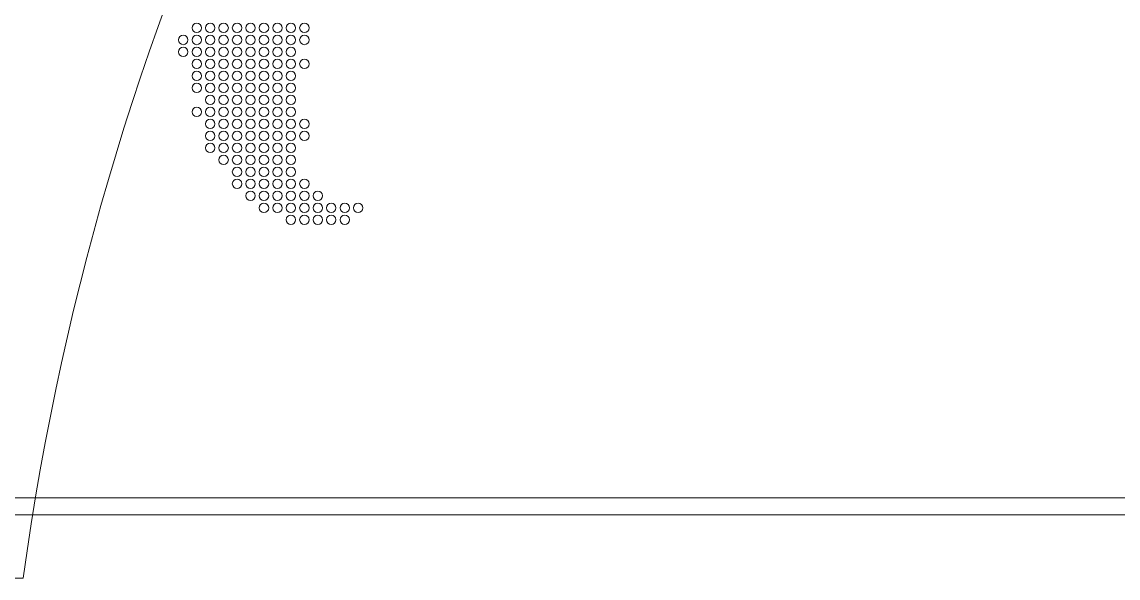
# Model space of a CAD drawing. Header units: inches. Extents: x 243 to 900, y -519 to -86.
# Drawn here: x 371.3 to 572.9, y -518.5 to -416.2 of the extents above; entities that cross this region are included whole.
import ezdxf

# ---------------------------------------------------------------- set-up
doc = ezdxf.new("R2010")
doc.units = ezdxf.units.IN
doc.header["$MEASUREMENT"] = 0
doc.layers.add('Layer 1', color=7, linetype='Continuous')

# ---------------------------------------------------------------- blocks, each defined once
blk = doc.blocks.new('block 3')
at = {"layer": 'Layer 1', "lineweight": 0}
blk.add_open_spline([(898.14, -484.27), (898.14, -494.99), (889.37, -503.76), (878.65, -503.76), (878.65, -503.76), (266.12, -503.76), (266.12, -503.76), (255.4, -503.76), (246.62, -494.99), (246.62, -484.27), (246.62, -484.27), (246.62, -108.51), (246.62, -108.51), (246.62, -97.78), (255.4, -89.01), (266.12, -89.01), (266.12, -89.01), (878.65, -89.01), (878.65, -89.01), (889.37, -89.01), (898.14, -97.78), (898.14, -108.51), (898.14, -108.51), (898.14, -484.27), (898.14, -484.27)], degree=3, knots=[0, 0, 0, 0, 1, 1, 1, 2, 2, 2, 3, 3, 3, 4, 4, 4, 5, 5, 5, 6, 6, 6, 7, 7, 7, 8, 8, 8, 8], dxfattribs=at)
blk = doc.blocks.new('block 2')
at = {"layer": 'Layer 1', "lineweight": 0}
blk.add_lwpolyline([(243.21, -85.77), (899.97, -85.77), (899.97, -506.88), (243.21, -506.88), (243.21, -85.77)], dxfattribs=at)
at = {"layer": 'Layer 1'}
blk.add_blockref('block 3', (0, 0), dxfattribs=at)
blk = doc.blocks.new('block 132')
at = {"layer": 'Layer 1', "lineweight": 0}
for points in [[(404.35, -417.29), (404.35, -417.78), (403.95, -418.16), (403.47, -418.16), (402.99, -418.16), (402.61, -417.78), (402.61, -417.29), (402.61, -416.82), (402.99, -416.42), (403.47, -416.42), (403.95, -416.42), (404.35, -416.82), (404.35, -417.29)], [(406.82, -417.29), (406.82, -417.78), (406.42, -418.16), (405.95, -418.16), (405.46, -418.16), (405.08, -417.78), (405.08, -417.29), (405.08, -416.82), (405.46, -416.42), (405.95, -416.42), (406.42, -416.42), (406.82, -416.82), (406.82, -417.29)], [(409.29, -417.29), (409.29, -417.78), (408.9, -418.16), (408.42, -418.16), (407.94, -418.16), (407.55, -417.78), (407.55, -417.29), (407.55, -416.82), (407.94, -416.42), (408.42, -416.42), (408.9, -416.42), (409.29, -416.82), (409.29, -417.29)], [(411.76, -417.29), (411.76, -417.78), (411.37, -418.16), (410.89, -418.16), (410.42, -418.16), (410.02, -417.78), (410.02, -417.29), (410.02, -416.82), (410.42, -416.42), (410.89, -416.42), (411.37, -416.42), (411.76, -416.82), (411.76, -417.29)], [(414.23, -417.29), (414.23, -417.78), (413.84, -418.16), (413.37, -418.16), (412.89, -418.16), (412.5, -417.78), (412.5, -417.29), (412.5, -416.82), (412.89, -416.42), (413.37, -416.42), (413.84, -416.42), (414.23, -416.82), (414.23, -417.29)], [(416.71, -417.29), (416.71, -417.78), (416.32, -418.16), (415.84, -418.16), (415.37, -418.16), (414.97, -417.78), (414.97, -417.29), (414.97, -416.82), (415.37, -416.42), (415.84, -416.42), (416.32, -416.42), (416.71, -416.82), (416.71, -417.29)], [(419.18, -417.29), (419.18, -417.78), (418.8, -418.16), (418.33, -418.16), (417.84, -418.16), (417.46, -417.78), (417.46, -417.29), (417.46, -416.82), (417.84, -416.42), (418.33, -416.42), (418.8, -416.42), (419.18, -416.82), (419.18, -417.29)], [(421.65, -417.29), (421.65, -417.78), (421.27, -418.16), (420.8, -418.16), (420.31, -418.16), (419.93, -417.78), (419.93, -417.29), (419.93, -416.82), (420.31, -416.42), (420.8, -416.42), (421.27, -416.42), (421.65, -416.82), (421.65, -417.29)], [(424.14, -417.29), (424.14, -417.78), (423.74, -418.16), (423.27, -418.16), (422.78, -418.16), (422.4, -417.78), (422.4, -417.29), (422.4, -416.82), (422.78, -416.42), (423.27, -416.42), (423.74, -416.42), (424.14, -416.82), (424.14, -417.29)]]:
    blk.add_open_spline(points, degree=3, knots=[0, 0, 0, 0, 1, 1, 1, 2, 2, 2, 3, 3, 3, 4, 4, 4, 4], dxfattribs=at)
blk = doc.blocks.new('block 133')
at = {"layer": 'Layer 1', "lineweight": 0}
for points in [[(401.86, -419.51), (401.86, -419.98), (401.48, -420.38), (400.99, -420.38), (400.52, -420.38), (400.12, -419.98), (400.12, -419.51), (400.12, -419.02), (400.52, -418.64), (400.99, -418.64), (401.48, -418.64), (401.86, -419.02), (401.86, -419.51)], [(404.35, -419.51), (404.35, -419.98), (403.95, -420.38), (403.47, -420.38), (402.99, -420.38), (402.61, -419.98), (402.61, -419.51), (402.61, -419.02), (402.99, -418.64), (403.47, -418.64), (403.95, -418.64), (404.35, -419.02), (404.35, -419.51)], [(406.82, -419.51), (406.82, -419.98), (406.42, -420.38), (405.95, -420.38), (405.46, -420.38), (405.08, -419.98), (405.08, -419.51), (405.08, -419.02), (405.46, -418.64), (405.95, -418.64), (406.42, -418.64), (406.82, -419.02), (406.82, -419.51)], [(409.29, -419.51), (409.29, -419.98), (408.9, -420.38), (408.42, -420.38), (407.94, -420.38), (407.55, -419.98), (407.55, -419.51), (407.55, -419.02), (407.94, -418.64), (408.42, -418.64), (408.9, -418.64), (409.29, -419.02), (409.29, -419.51)], [(411.76, -419.51), (411.76, -419.98), (411.37, -420.38), (410.89, -420.38), (410.42, -420.38), (410.02, -419.98), (410.02, -419.51), (410.02, -419.02), (410.42, -418.64), (410.89, -418.64), (411.37, -418.64), (411.76, -419.02), (411.76, -419.51)], [(414.23, -419.51), (414.23, -419.98), (413.84, -420.38), (413.37, -420.38), (412.89, -420.38), (412.5, -419.98), (412.5, -419.51), (412.5, -419.02), (412.89, -418.64), (413.37, -418.64), (413.84, -418.64), (414.23, -419.02), (414.23, -419.51)], [(416.71, -419.51), (416.71, -419.98), (416.32, -420.38), (415.84, -420.38), (415.37, -420.38), (414.97, -419.98), (414.97, -419.51), (414.97, -419.02), (415.37, -418.64), (415.84, -418.64), (416.32, -418.64), (416.71, -419.02), (416.71, -419.51)], [(419.18, -419.51), (419.18, -419.98), (418.8, -420.38), (418.33, -420.38), (417.84, -420.38), (417.46, -419.98), (417.46, -419.51), (417.46, -419.02), (417.84, -418.64), (418.33, -418.64), (418.8, -418.64), (419.18, -419.02), (419.18, -419.51)], [(421.65, -419.51), (421.65, -419.98), (421.27, -420.38), (420.8, -420.38), (420.31, -420.38), (419.93, -419.98), (419.93, -419.51), (419.93, -419.02), (420.31, -418.64), (420.8, -418.64), (421.27, -418.64), (421.65, -419.02), (421.65, -419.51)], [(424.14, -419.51), (424.14, -419.98), (423.74, -420.38), (423.27, -420.38), (422.78, -420.38), (422.4, -419.98), (422.4, -419.51), (422.4, -419.02), (422.78, -418.64), (423.27, -418.64), (423.74, -418.64), (424.14, -419.02), (424.14, -419.51)]]:
    blk.add_open_spline(points, degree=3, knots=[0, 0, 0, 0, 1, 1, 1, 2, 2, 2, 3, 3, 3, 4, 4, 4, 4], dxfattribs=at)
blk = doc.blocks.new('block 134')
at = {"layer": 'Layer 1', "lineweight": 0}
for points in [[(401.86, -421.72), (401.86, -422.19), (401.48, -422.58), (400.99, -422.58), (400.52, -422.58), (400.12, -422.19), (400.12, -421.72), (400.12, -421.23), (400.52, -420.84), (400.99, -420.84), (401.48, -420.84), (401.86, -421.23), (401.86, -421.72)], [(404.35, -421.72), (404.35, -422.19), (403.95, -422.58), (403.47, -422.58), (402.99, -422.58), (402.61, -422.19), (402.61, -421.72), (402.61, -421.23), (402.99, -420.84), (403.47, -420.84), (403.95, -420.84), (404.35, -421.23), (404.35, -421.72)], [(406.82, -421.72), (406.82, -422.19), (406.42, -422.58), (405.95, -422.58), (405.46, -422.58), (405.08, -422.19), (405.08, -421.72), (405.08, -421.23), (405.46, -420.84), (405.95, -420.84), (406.42, -420.84), (406.82, -421.23), (406.82, -421.72)], [(409.29, -421.72), (409.29, -422.19), (408.9, -422.58), (408.42, -422.58), (407.94, -422.58), (407.55, -422.19), (407.55, -421.72), (407.55, -421.23), (407.94, -420.84), (408.42, -420.84), (408.9, -420.84), (409.29, -421.23), (409.29, -421.72)], [(411.76, -421.72), (411.76, -422.19), (411.37, -422.58), (410.89, -422.58), (410.42, -422.58), (410.02, -422.19), (410.02, -421.72), (410.02, -421.23), (410.42, -420.84), (410.89, -420.84), (411.37, -420.84), (411.76, -421.23), (411.76, -421.72)], [(414.23, -421.72), (414.23, -422.19), (413.84, -422.58), (413.37, -422.58), (412.89, -422.58), (412.5, -422.19), (412.5, -421.72), (412.5, -421.23), (412.89, -420.84), (413.37, -420.84), (413.84, -420.84), (414.23, -421.23), (414.23, -421.72)], [(416.71, -421.72), (416.71, -422.19), (416.32, -422.58), (415.84, -422.58), (415.37, -422.58), (414.97, -422.19), (414.97, -421.72), (414.97, -421.23), (415.37, -420.84), (415.84, -420.84), (416.32, -420.84), (416.71, -421.23), (416.71, -421.72)], [(419.18, -421.72), (419.18, -422.19), (418.8, -422.58), (418.33, -422.58), (417.84, -422.58), (417.46, -422.19), (417.46, -421.72), (417.46, -421.23), (417.84, -420.84), (418.33, -420.84), (418.8, -420.84), (419.18, -421.23), (419.18, -421.72)], [(421.65, -421.72), (421.65, -422.19), (421.27, -422.58), (420.8, -422.58), (420.31, -422.58), (419.93, -422.19), (419.93, -421.72), (419.93, -421.23), (420.31, -420.84), (420.8, -420.84), (421.27, -420.84), (421.65, -421.23), (421.65, -421.72)]]:
    blk.add_open_spline(points, degree=3, knots=[0, 0, 0, 0, 1, 1, 1, 2, 2, 2, 3, 3, 3, 4, 4, 4, 4], dxfattribs=at)
blk = doc.blocks.new('block 135')
at = {"layer": 'Layer 1', "lineweight": 0}
for points in [[(404.35, -423.92), (404.35, -424.39), (403.95, -424.79), (403.47, -424.79), (402.99, -424.79), (402.61, -424.39), (402.61, -423.92), (402.61, -423.43), (402.99, -423.05), (403.47, -423.05), (403.95, -423.05), (404.35, -423.43), (404.35, -423.92)], [(406.82, -423.92), (406.82, -424.39), (406.42, -424.79), (405.95, -424.79), (405.46, -424.79), (405.08, -424.39), (405.08, -423.92), (405.08, -423.43), (405.46, -423.05), (405.95, -423.05), (406.42, -423.05), (406.82, -423.43), (406.82, -423.92)], [(409.29, -423.92), (409.29, -424.39), (408.9, -424.79), (408.42, -424.79), (407.94, -424.79), (407.55, -424.39), (407.55, -423.92), (407.55, -423.43), (407.94, -423.05), (408.42, -423.05), (408.9, -423.05), (409.29, -423.43), (409.29, -423.92)], [(411.76, -423.92), (411.76, -424.39), (411.37, -424.79), (410.89, -424.79), (410.42, -424.79), (410.02, -424.39), (410.02, -423.92), (410.02, -423.43), (410.42, -423.05), (410.89, -423.05), (411.37, -423.05), (411.76, -423.43), (411.76, -423.92)], [(414.23, -423.92), (414.23, -424.39), (413.84, -424.79), (413.37, -424.79), (412.89, -424.79), (412.5, -424.39), (412.5, -423.92), (412.5, -423.43), (412.89, -423.05), (413.37, -423.05), (413.84, -423.05), (414.23, -423.43), (414.23, -423.92)], [(416.71, -423.92), (416.71, -424.39), (416.32, -424.79), (415.84, -424.79), (415.37, -424.79), (414.97, -424.39), (414.97, -423.92), (414.97, -423.43), (415.37, -423.05), (415.84, -423.05), (416.32, -423.05), (416.71, -423.43), (416.71, -423.92)], [(419.18, -423.92), (419.18, -424.39), (418.8, -424.79), (418.33, -424.79), (417.84, -424.79), (417.46, -424.39), (417.46, -423.92), (417.46, -423.43), (417.84, -423.05), (418.33, -423.05), (418.8, -423.05), (419.18, -423.43), (419.18, -423.92)], [(421.65, -423.92), (421.65, -424.39), (421.27, -424.79), (420.8, -424.79), (420.31, -424.79), (419.93, -424.39), (419.93, -423.92), (419.93, -423.43), (420.31, -423.05), (420.8, -423.05), (421.27, -423.05), (421.65, -423.43), (421.65, -423.92)], [(424.14, -423.92), (424.14, -424.39), (423.74, -424.79), (423.27, -424.79), (422.78, -424.79), (422.4, -424.39), (422.4, -423.92), (422.4, -423.43), (422.78, -423.05), (423.27, -423.05), (423.74, -423.05), (424.14, -423.43), (424.14, -423.92)]]:
    blk.add_open_spline(points, degree=3, knots=[0, 0, 0, 0, 1, 1, 1, 2, 2, 2, 3, 3, 3, 4, 4, 4, 4], dxfattribs=at)
blk = doc.blocks.new('block 136')
at = {"layer": 'Layer 1', "lineweight": 0}
for points in [[(404.35, -426.13), (404.35, -426.6), (403.95, -426.99), (403.47, -426.99), (402.99, -426.99), (402.61, -426.6), (402.61, -426.13), (402.61, -425.64), (402.99, -425.26), (403.47, -425.26), (403.95, -425.26), (404.35, -425.64), (404.35, -426.13)], [(406.82, -426.13), (406.82, -426.6), (406.42, -426.99), (405.95, -426.99), (405.46, -426.99), (405.08, -426.6), (405.08, -426.13), (405.08, -425.64), (405.46, -425.26), (405.95, -425.26), (406.42, -425.26), (406.82, -425.64), (406.82, -426.13)], [(409.29, -426.13), (409.29, -426.6), (408.9, -426.99), (408.42, -426.99), (407.94, -426.99), (407.55, -426.6), (407.55, -426.13), (407.55, -425.64), (407.94, -425.26), (408.42, -425.26), (408.9, -425.26), (409.29, -425.64), (409.29, -426.13)], [(411.76, -426.13), (411.76, -426.6), (411.37, -426.99), (410.89, -426.99), (410.42, -426.99), (410.02, -426.6), (410.02, -426.13), (410.02, -425.64), (410.42, -425.26), (410.89, -425.26), (411.37, -425.26), (411.76, -425.64), (411.76, -426.13)], [(414.23, -426.13), (414.23, -426.6), (413.84, -426.99), (413.37, -426.99), (412.89, -426.99), (412.5, -426.6), (412.5, -426.13), (412.5, -425.64), (412.89, -425.26), (413.37, -425.26), (413.84, -425.26), (414.23, -425.64), (414.23, -426.13)], [(416.71, -426.13), (416.71, -426.6), (416.32, -426.99), (415.84, -426.99), (415.37, -426.99), (414.97, -426.6), (414.97, -426.13), (414.97, -425.64), (415.37, -425.26), (415.84, -425.26), (416.32, -425.26), (416.71, -425.64), (416.71, -426.13)], [(419.18, -426.13), (419.18, -426.6), (418.8, -426.99), (418.33, -426.99), (417.84, -426.99), (417.46, -426.6), (417.46, -426.13), (417.46, -425.64), (417.84, -425.26), (418.33, -425.26), (418.8, -425.26), (419.18, -425.64), (419.18, -426.13)], [(421.65, -426.13), (421.65, -426.6), (421.27, -426.99), (420.8, -426.99), (420.31, -426.99), (419.93, -426.6), (419.93, -426.13), (419.93, -425.64), (420.31, -425.26), (420.8, -425.26), (421.27, -425.26), (421.65, -425.64), (421.65, -426.13)]]:
    blk.add_open_spline(points, degree=3, knots=[0, 0, 0, 0, 1, 1, 1, 2, 2, 2, 3, 3, 3, 4, 4, 4, 4], dxfattribs=at)
blk = doc.blocks.new('block 137')
at = {"layer": 'Layer 1', "lineweight": 0}
for points in [[(404.35, -428.34), (404.35, -428.82), (403.95, -429.2), (403.47, -429.2), (402.99, -429.2), (402.61, -428.82), (402.61, -428.34), (402.61, -427.85), (402.99, -427.46), (403.47, -427.46), (403.95, -427.46), (404.35, -427.85), (404.35, -428.34)], [(406.82, -428.34), (406.82, -428.82), (406.42, -429.2), (405.95, -429.2), (405.46, -429.2), (405.08, -428.82), (405.08, -428.34), (405.08, -427.85), (405.46, -427.46), (405.95, -427.46), (406.42, -427.46), (406.82, -427.85), (406.82, -428.34)], [(409.29, -428.34), (409.29, -428.82), (408.9, -429.2), (408.42, -429.2), (407.94, -429.2), (407.55, -428.82), (407.55, -428.34), (407.55, -427.85), (407.94, -427.46), (408.42, -427.46), (408.9, -427.46), (409.29, -427.85), (409.29, -428.34)], [(411.76, -428.34), (411.76, -428.82), (411.37, -429.2), (410.89, -429.2), (410.42, -429.2), (410.02, -428.82), (410.02, -428.34), (410.02, -427.85), (410.42, -427.46), (410.89, -427.46), (411.37, -427.46), (411.76, -427.85), (411.76, -428.34)], [(414.23, -428.34), (414.23, -428.82), (413.84, -429.2), (413.37, -429.2), (412.89, -429.2), (412.5, -428.82), (412.5, -428.34), (412.5, -427.85), (412.89, -427.46), (413.37, -427.46), (413.84, -427.46), (414.23, -427.85), (414.23, -428.34)], [(416.71, -428.34), (416.71, -428.82), (416.32, -429.2), (415.84, -429.2), (415.37, -429.2), (414.97, -428.82), (414.97, -428.34), (414.97, -427.85), (415.37, -427.46), (415.84, -427.46), (416.32, -427.46), (416.71, -427.85), (416.71, -428.34)], [(419.18, -428.34), (419.18, -428.82), (418.8, -429.2), (418.33, -429.2), (417.84, -429.2), (417.46, -428.82), (417.46, -428.34), (417.46, -427.85), (417.84, -427.46), (418.33, -427.46), (418.8, -427.46), (419.18, -427.85), (419.18, -428.34)], [(421.65, -428.34), (421.65, -428.82), (421.27, -429.2), (420.8, -429.2), (420.31, -429.2), (419.93, -428.82), (419.93, -428.34), (419.93, -427.85), (420.31, -427.46), (420.8, -427.46), (421.27, -427.46), (421.65, -427.85), (421.65, -428.34)]]:
    blk.add_open_spline(points, degree=3, knots=[0, 0, 0, 0, 1, 1, 1, 2, 2, 2, 3, 3, 3, 4, 4, 4, 4], dxfattribs=at)
blk = doc.blocks.new('block 138')
at = {"layer": 'Layer 1', "lineweight": 0}
for points in [[(406.82, -430.54), (406.82, -431.01), (406.42, -431.41), (405.95, -431.41), (405.46, -431.41), (405.08, -431.01), (405.08, -430.54), (405.08, -430.05), (405.46, -429.67), (405.95, -429.67), (406.42, -429.67), (406.82, -430.05), (406.82, -430.54)], [(409.29, -430.54), (409.29, -431.01), (408.9, -431.41), (408.42, -431.41), (407.94, -431.41), (407.55, -431.01), (407.55, -430.54), (407.55, -430.05), (407.94, -429.67), (408.42, -429.67), (408.9, -429.67), (409.29, -430.05), (409.29, -430.54)], [(411.76, -430.54), (411.76, -431.01), (411.37, -431.41), (410.89, -431.41), (410.42, -431.41), (410.02, -431.01), (410.02, -430.54), (410.02, -430.05), (410.42, -429.67), (410.89, -429.67), (411.37, -429.67), (411.76, -430.05), (411.76, -430.54)], [(414.23, -430.54), (414.23, -431.01), (413.84, -431.41), (413.37, -431.41), (412.89, -431.41), (412.5, -431.01), (412.5, -430.54), (412.5, -430.05), (412.89, -429.67), (413.37, -429.67), (413.84, -429.67), (414.23, -430.05), (414.23, -430.54)], [(416.71, -430.54), (416.71, -431.01), (416.32, -431.41), (415.84, -431.41), (415.37, -431.41), (414.97, -431.01), (414.97, -430.54), (414.97, -430.05), (415.37, -429.67), (415.84, -429.67), (416.32, -429.67), (416.71, -430.05), (416.71, -430.54)], [(419.18, -430.54), (419.18, -431.01), (418.8, -431.41), (418.33, -431.41), (417.84, -431.41), (417.46, -431.01), (417.46, -430.54), (417.46, -430.05), (417.84, -429.67), (418.33, -429.67), (418.8, -429.67), (419.18, -430.05), (419.18, -430.54)], [(421.65, -430.54), (421.65, -431.01), (421.27, -431.41), (420.8, -431.41), (420.31, -431.41), (419.93, -431.01), (419.93, -430.54), (419.93, -430.05), (420.31, -429.67), (420.8, -429.67), (421.27, -429.67), (421.65, -430.05), (421.65, -430.54)]]:
    blk.add_open_spline(points, degree=3, knots=[0, 0, 0, 0, 1, 1, 1, 2, 2, 2, 3, 3, 3, 4, 4, 4, 4], dxfattribs=at)
blk = doc.blocks.new('block 139')
at = {"layer": 'Layer 1', "lineweight": 0}
for points in [[(404.35, -432.75), (404.35, -433.23), (403.95, -433.61), (403.47, -433.61), (402.99, -433.61), (402.61, -433.23), (402.61, -432.75), (402.61, -432.27), (402.99, -431.88), (403.47, -431.88), (403.95, -431.88), (404.35, -432.27), (404.35, -432.75)], [(406.82, -432.75), (406.82, -433.23), (406.42, -433.61), (405.95, -433.61), (405.46, -433.61), (405.08, -433.23), (405.08, -432.75), (405.08, -432.27), (405.46, -431.88), (405.95, -431.88), (406.42, -431.88), (406.82, -432.27), (406.82, -432.75)], [(409.29, -432.75), (409.29, -433.23), (408.9, -433.61), (408.42, -433.61), (407.94, -433.61), (407.55, -433.23), (407.55, -432.75), (407.55, -432.27), (407.94, -431.88), (408.42, -431.88), (408.9, -431.88), (409.29, -432.27), (409.29, -432.75)], [(411.76, -432.75), (411.76, -433.23), (411.37, -433.61), (410.89, -433.61), (410.42, -433.61), (410.02, -433.23), (410.02, -432.75), (410.02, -432.27), (410.42, -431.88), (410.89, -431.88), (411.37, -431.88), (411.76, -432.27), (411.76, -432.75)], [(414.23, -432.75), (414.23, -433.23), (413.84, -433.61), (413.37, -433.61), (412.89, -433.61), (412.5, -433.23), (412.5, -432.75), (412.5, -432.27), (412.89, -431.88), (413.37, -431.88), (413.84, -431.88), (414.23, -432.27), (414.23, -432.75)], [(416.71, -432.75), (416.71, -433.23), (416.32, -433.61), (415.84, -433.61), (415.37, -433.61), (414.97, -433.23), (414.97, -432.75), (414.97, -432.27), (415.37, -431.88), (415.84, -431.88), (416.32, -431.88), (416.71, -432.27), (416.71, -432.75)], [(419.18, -432.75), (419.18, -433.23), (418.8, -433.61), (418.33, -433.61), (417.84, -433.61), (417.46, -433.23), (417.46, -432.75), (417.46, -432.27), (417.84, -431.88), (418.33, -431.88), (418.8, -431.88), (419.18, -432.27), (419.18, -432.75)], [(421.65, -432.75), (421.65, -433.23), (421.27, -433.61), (420.8, -433.61), (420.31, -433.61), (419.93, -433.23), (419.93, -432.75), (419.93, -432.27), (420.31, -431.88), (420.8, -431.88), (421.27, -431.88), (421.65, -432.27), (421.65, -432.75)]]:
    blk.add_open_spline(points, degree=3, knots=[0, 0, 0, 0, 1, 1, 1, 2, 2, 2, 3, 3, 3, 4, 4, 4, 4], dxfattribs=at)
blk = doc.blocks.new('block 140')
at = {"layer": 'Layer 1', "lineweight": 0}
for points in [[(406.82, -434.95), (406.82, -435.42), (406.42, -435.82), (405.95, -435.82), (405.46, -435.82), (405.08, -435.42), (405.08, -434.95), (405.08, -434.48), (405.46, -434.08), (405.95, -434.08), (406.42, -434.08), (406.82, -434.48), (406.82, -434.95)], [(409.29, -434.95), (409.29, -435.42), (408.9, -435.82), (408.42, -435.82), (407.94, -435.82), (407.55, -435.42), (407.55, -434.95), (407.55, -434.48), (407.94, -434.08), (408.42, -434.08), (408.9, -434.08), (409.29, -434.48), (409.29, -434.95)], [(411.76, -434.95), (411.76, -435.42), (411.37, -435.82), (410.89, -435.82), (410.42, -435.82), (410.02, -435.42), (410.02, -434.95), (410.02, -434.48), (410.42, -434.08), (410.89, -434.08), (411.37, -434.08), (411.76, -434.48), (411.76, -434.95)], [(414.23, -434.95), (414.23, -435.42), (413.84, -435.82), (413.37, -435.82), (412.89, -435.82), (412.5, -435.42), (412.5, -434.95), (412.5, -434.48), (412.89, -434.08), (413.37, -434.08), (413.84, -434.08), (414.23, -434.48), (414.23, -434.95)], [(416.71, -434.95), (416.71, -435.42), (416.32, -435.82), (415.84, -435.82), (415.37, -435.82), (414.97, -435.42), (414.97, -434.95), (414.97, -434.48), (415.37, -434.08), (415.84, -434.08), (416.32, -434.08), (416.71, -434.48), (416.71, -434.95)], [(419.18, -434.95), (419.18, -435.42), (418.8, -435.82), (418.33, -435.82), (417.84, -435.82), (417.46, -435.42), (417.46, -434.95), (417.46, -434.48), (417.84, -434.08), (418.33, -434.08), (418.8, -434.08), (419.18, -434.48), (419.18, -434.95)], [(421.65, -434.95), (421.65, -435.42), (421.27, -435.82), (420.8, -435.82), (420.31, -435.82), (419.93, -435.42), (419.93, -434.95), (419.93, -434.48), (420.31, -434.08), (420.8, -434.08), (421.27, -434.08), (421.65, -434.48), (421.65, -434.95)], [(424.14, -434.95), (424.14, -435.42), (423.74, -435.82), (423.27, -435.82), (422.78, -435.82), (422.4, -435.42), (422.4, -434.95), (422.4, -434.48), (422.78, -434.08), (423.27, -434.08), (423.74, -434.08), (424.14, -434.48), (424.14, -434.95)]]:
    blk.add_open_spline(points, degree=3, knots=[0, 0, 0, 0, 1, 1, 1, 2, 2, 2, 3, 3, 3, 4, 4, 4, 4], dxfattribs=at)
blk = doc.blocks.new('block 141')
at = {"layer": 'Layer 1', "lineweight": 0}
for points in [[(406.82, -437.16), (406.82, -437.64), (406.42, -438.03), (405.95, -438.03), (405.46, -438.03), (405.08, -437.64), (405.08, -437.16), (405.08, -436.67), (405.46, -436.29), (405.95, -436.29), (406.42, -436.29), (406.82, -436.67), (406.82, -437.16)], [(409.29, -437.16), (409.29, -437.64), (408.9, -438.03), (408.42, -438.03), (407.94, -438.03), (407.55, -437.64), (407.55, -437.16), (407.55, -436.67), (407.94, -436.29), (408.42, -436.29), (408.9, -436.29), (409.29, -436.67), (409.29, -437.16)], [(411.76, -437.16), (411.76, -437.64), (411.37, -438.03), (410.89, -438.03), (410.42, -438.03), (410.02, -437.64), (410.02, -437.16), (410.02, -436.67), (410.42, -436.29), (410.89, -436.29), (411.37, -436.29), (411.76, -436.67), (411.76, -437.16)], [(414.23, -437.16), (414.23, -437.64), (413.84, -438.03), (413.37, -438.03), (412.89, -438.03), (412.5, -437.64), (412.5, -437.16), (412.5, -436.67), (412.89, -436.29), (413.37, -436.29), (413.84, -436.29), (414.23, -436.67), (414.23, -437.16)], [(416.71, -437.16), (416.71, -437.64), (416.32, -438.03), (415.84, -438.03), (415.37, -438.03), (414.97, -437.64), (414.97, -437.16), (414.97, -436.67), (415.37, -436.29), (415.84, -436.29), (416.32, -436.29), (416.71, -436.67), (416.71, -437.16)], [(419.18, -437.16), (419.18, -437.64), (418.8, -438.03), (418.33, -438.03), (417.84, -438.03), (417.46, -437.64), (417.46, -437.16), (417.46, -436.67), (417.84, -436.29), (418.33, -436.29), (418.8, -436.29), (419.18, -436.67), (419.18, -437.16)], [(421.65, -437.16), (421.65, -437.64), (421.27, -438.03), (420.8, -438.03), (420.31, -438.03), (419.93, -437.64), (419.93, -437.16), (419.93, -436.67), (420.31, -436.29), (420.8, -436.29), (421.27, -436.29), (421.65, -436.67), (421.65, -437.16)], [(424.14, -437.16), (424.14, -437.64), (423.74, -438.03), (423.27, -438.03), (422.78, -438.03), (422.4, -437.64), (422.4, -437.16), (422.4, -436.67), (422.78, -436.29), (423.27, -436.29), (423.74, -436.29), (424.14, -436.67), (424.14, -437.16)]]:
    blk.add_open_spline(points, degree=3, knots=[0, 0, 0, 0, 1, 1, 1, 2, 2, 2, 3, 3, 3, 4, 4, 4, 4], dxfattribs=at)
blk = doc.blocks.new('block 142')
at = {"layer": 'Layer 1', "lineweight": 0}
for points in [[(406.82, -439.36), (406.82, -439.85), (406.42, -440.23), (405.95, -440.23), (405.46, -440.23), (405.08, -439.85), (405.08, -439.36), (405.08, -438.89), (405.46, -438.49), (405.95, -438.49), (406.42, -438.49), (406.82, -438.89), (406.82, -439.36)], [(409.29, -439.36), (409.29, -439.85), (408.9, -440.23), (408.42, -440.23), (407.94, -440.23), (407.55, -439.85), (407.55, -439.36), (407.55, -438.89), (407.94, -438.49), (408.42, -438.49), (408.9, -438.49), (409.29, -438.89), (409.29, -439.36)], [(411.76, -439.36), (411.76, -439.85), (411.37, -440.23), (410.89, -440.23), (410.42, -440.23), (410.02, -439.85), (410.02, -439.36), (410.02, -438.89), (410.42, -438.49), (410.89, -438.49), (411.37, -438.49), (411.76, -438.89), (411.76, -439.36)], [(414.23, -439.36), (414.23, -439.85), (413.84, -440.23), (413.37, -440.23), (412.89, -440.23), (412.5, -439.85), (412.5, -439.36), (412.5, -438.89), (412.89, -438.49), (413.37, -438.49), (413.84, -438.49), (414.23, -438.89), (414.23, -439.36)], [(416.71, -439.36), (416.71, -439.85), (416.32, -440.23), (415.84, -440.23), (415.37, -440.23), (414.97, -439.85), (414.97, -439.36), (414.97, -438.89), (415.37, -438.49), (415.84, -438.49), (416.32, -438.49), (416.71, -438.89), (416.71, -439.36)], [(419.18, -439.36), (419.18, -439.85), (418.8, -440.23), (418.33, -440.23), (417.84, -440.23), (417.46, -439.85), (417.46, -439.36), (417.46, -438.89), (417.84, -438.49), (418.33, -438.49), (418.8, -438.49), (419.18, -438.89), (419.18, -439.36)], [(421.65, -439.36), (421.65, -439.85), (421.27, -440.23), (420.8, -440.23), (420.31, -440.23), (419.93, -439.85), (419.93, -439.36), (419.93, -438.89), (420.31, -438.49), (420.8, -438.49), (421.27, -438.49), (421.65, -438.89), (421.65, -439.36)]]:
    blk.add_open_spline(points, degree=3, knots=[0, 0, 0, 0, 1, 1, 1, 2, 2, 2, 3, 3, 3, 4, 4, 4, 4], dxfattribs=at)
blk = doc.blocks.new('block 143')
at = {"layer": 'Layer 1', "lineweight": 0}
for points in [[(409.29, -441.57), (409.29, -442.06), (408.9, -442.44), (408.42, -442.44), (407.94, -442.44), (407.55, -442.06), (407.55, -441.57), (407.55, -441.1), (407.94, -440.7), (408.42, -440.7), (408.9, -440.7), (409.29, -441.1), (409.29, -441.57)], [(411.76, -441.57), (411.76, -442.06), (411.37, -442.44), (410.89, -442.44), (410.42, -442.44), (410.02, -442.06), (410.02, -441.57), (410.02, -441.1), (410.42, -440.7), (410.89, -440.7), (411.37, -440.7), (411.76, -441.1), (411.76, -441.57)], [(414.23, -441.57), (414.23, -442.06), (413.84, -442.44), (413.37, -442.44), (412.89, -442.44), (412.5, -442.06), (412.5, -441.57), (412.5, -441.1), (412.89, -440.7), (413.37, -440.7), (413.84, -440.7), (414.23, -441.1), (414.23, -441.57)], [(416.71, -441.57), (416.71, -442.06), (416.32, -442.44), (415.84, -442.44), (415.37, -442.44), (414.97, -442.06), (414.97, -441.57), (414.97, -441.1), (415.37, -440.7), (415.84, -440.7), (416.32, -440.7), (416.71, -441.1), (416.71, -441.57)], [(419.18, -441.57), (419.18, -442.06), (418.8, -442.44), (418.33, -442.44), (417.84, -442.44), (417.46, -442.06), (417.46, -441.57), (417.46, -441.1), (417.84, -440.7), (418.33, -440.7), (418.8, -440.7), (419.18, -441.1), (419.18, -441.57)], [(421.65, -441.57), (421.65, -442.06), (421.27, -442.44), (420.8, -442.44), (420.31, -442.44), (419.93, -442.06), (419.93, -441.57), (419.93, -441.1), (420.31, -440.7), (420.8, -440.7), (421.27, -440.7), (421.65, -441.1), (421.65, -441.57)]]:
    blk.add_open_spline(points, degree=3, knots=[0, 0, 0, 0, 1, 1, 1, 2, 2, 2, 3, 3, 3, 4, 4, 4, 4], dxfattribs=at)
blk = doc.blocks.new('block 144')
at = {"layer": 'Layer 1', "lineweight": 0}
for points in [[(411.76, -443.79), (411.76, -444.26), (411.37, -444.66), (410.89, -444.66), (410.42, -444.66), (410.02, -444.26), (410.02, -443.79), (410.02, -443.3), (410.42, -442.92), (410.89, -442.92), (411.37, -442.92), (411.76, -443.3), (411.76, -443.79)], [(414.23, -443.79), (414.23, -444.26), (413.84, -444.66), (413.37, -444.66), (412.89, -444.66), (412.5, -444.26), (412.5, -443.79), (412.5, -443.3), (412.89, -442.92), (413.37, -442.92), (413.84, -442.92), (414.23, -443.3), (414.23, -443.79)], [(416.71, -443.79), (416.71, -444.26), (416.32, -444.66), (415.84, -444.66), (415.37, -444.66), (414.97, -444.26), (414.97, -443.79), (414.97, -443.3), (415.37, -442.92), (415.84, -442.92), (416.32, -442.92), (416.71, -443.3), (416.71, -443.79)], [(419.18, -443.79), (419.18, -444.26), (418.8, -444.66), (418.33, -444.66), (417.84, -444.66), (417.46, -444.26), (417.46, -443.79), (417.46, -443.3), (417.84, -442.92), (418.33, -442.92), (418.8, -442.92), (419.18, -443.3), (419.18, -443.79)], [(421.65, -443.79), (421.65, -444.26), (421.27, -444.66), (420.8, -444.66), (420.31, -444.66), (419.93, -444.26), (419.93, -443.79), (419.93, -443.3), (420.31, -442.92), (420.8, -442.92), (421.27, -442.92), (421.65, -443.3), (421.65, -443.79)]]:
    blk.add_open_spline(points, degree=3, knots=[0, 0, 0, 0, 1, 1, 1, 2, 2, 2, 3, 3, 3, 4, 4, 4, 4], dxfattribs=at)
blk = doc.blocks.new('block 145')
at = {"layer": 'Layer 1', "lineweight": 0}
for points in [[(411.76, -445.98), (411.76, -446.47), (411.37, -446.85), (410.89, -446.85), (410.42, -446.85), (410.02, -446.47), (410.02, -445.98), (410.02, -445.51), (410.42, -445.11), (410.89, -445.11), (411.37, -445.11), (411.76, -445.51), (411.76, -445.98)], [(414.23, -445.98), (414.23, -446.47), (413.84, -446.85), (413.37, -446.85), (412.89, -446.85), (412.5, -446.47), (412.5, -445.98), (412.5, -445.51), (412.89, -445.11), (413.37, -445.11), (413.84, -445.11), (414.23, -445.51), (414.23, -445.98)], [(416.71, -445.98), (416.71, -446.47), (416.32, -446.85), (415.84, -446.85), (415.37, -446.85), (414.97, -446.47), (414.97, -445.98), (414.97, -445.51), (415.37, -445.11), (415.84, -445.11), (416.32, -445.11), (416.71, -445.51), (416.71, -445.98)], [(419.18, -445.98), (419.18, -446.47), (418.8, -446.85), (418.33, -446.85), (417.84, -446.85), (417.46, -446.47), (417.46, -445.98), (417.46, -445.51), (417.84, -445.11), (418.33, -445.11), (418.8, -445.11), (419.18, -445.51), (419.18, -445.98)], [(421.65, -445.98), (421.65, -446.47), (421.27, -446.85), (420.8, -446.85), (420.31, -446.85), (419.93, -446.47), (419.93, -445.98), (419.93, -445.51), (420.31, -445.11), (420.8, -445.11), (421.27, -445.11), (421.65, -445.51), (421.65, -445.98)], [(424.14, -445.98), (424.14, -446.47), (423.74, -446.85), (423.27, -446.85), (422.78, -446.85), (422.4, -446.47), (422.4, -445.98), (422.4, -445.51), (422.78, -445.11), (423.27, -445.11), (423.74, -445.11), (424.14, -445.51), (424.14, -445.98)]]:
    blk.add_open_spline(points, degree=3, knots=[0, 0, 0, 0, 1, 1, 1, 2, 2, 2, 3, 3, 3, 4, 4, 4, 4], dxfattribs=at)
blk = doc.blocks.new('block 146')
at = {"layer": 'Layer 1', "lineweight": 0}
for points in [[(414.23, -448.19), (414.23, -448.67), (413.84, -449.07), (413.37, -449.07), (412.89, -449.07), (412.5, -448.67), (412.5, -448.19), (412.5, -447.71), (412.89, -447.33), (413.37, -447.33), (413.84, -447.33), (414.23, -447.71), (414.23, -448.19)], [(416.71, -448.19), (416.71, -448.67), (416.32, -449.07), (415.84, -449.07), (415.37, -449.07), (414.97, -448.67), (414.97, -448.19), (414.97, -447.71), (415.37, -447.33), (415.84, -447.33), (416.32, -447.33), (416.71, -447.71), (416.71, -448.19)], [(419.18, -448.19), (419.18, -448.67), (418.8, -449.07), (418.33, -449.07), (417.84, -449.07), (417.46, -448.67), (417.46, -448.19), (417.46, -447.71), (417.84, -447.33), (418.33, -447.33), (418.8, -447.33), (419.18, -447.71), (419.18, -448.19)], [(421.65, -448.19), (421.65, -448.67), (421.27, -449.07), (420.8, -449.07), (420.31, -449.07), (419.93, -448.67), (419.93, -448.19), (419.93, -447.71), (420.31, -447.33), (420.8, -447.33), (421.27, -447.33), (421.65, -447.71), (421.65, -448.19)], [(424.14, -448.19), (424.14, -448.67), (423.74, -449.07), (423.27, -449.07), (422.78, -449.07), (422.4, -448.67), (422.4, -448.19), (422.4, -447.71), (422.78, -447.33), (423.27, -447.33), (423.74, -447.33), (424.14, -447.71), (424.14, -448.19)], [(426.61, -448.19), (426.61, -448.67), (426.23, -449.07), (425.74, -449.07), (425.25, -449.07), (424.87, -448.67), (424.87, -448.19), (424.87, -447.71), (425.25, -447.33), (425.74, -447.33), (426.23, -447.33), (426.61, -447.71), (426.61, -448.19)]]:
    blk.add_open_spline(points, degree=3, knots=[0, 0, 0, 0, 1, 1, 1, 2, 2, 2, 3, 3, 3, 4, 4, 4, 4], dxfattribs=at)
blk = doc.blocks.new('block 147')
at = {"layer": 'Layer 1', "lineweight": 0}
for points in [[(416.71, -450.41), (416.71, -450.88), (416.32, -451.26), (415.84, -451.26), (415.37, -451.26), (414.97, -450.88), (414.97, -450.41), (414.97, -449.92), (415.37, -449.54), (415.84, -449.54), (416.32, -449.54), (416.71, -449.92), (416.71, -450.41)], [(419.18, -450.41), (419.18, -450.88), (418.8, -451.26), (418.33, -451.26), (417.84, -451.26), (417.46, -450.88), (417.46, -450.41), (417.46, -449.92), (417.84, -449.54), (418.33, -449.54), (418.8, -449.54), (419.18, -449.92), (419.18, -450.41)], [(421.65, -450.41), (421.65, -450.88), (421.27, -451.26), (420.8, -451.26), (420.31, -451.26), (419.93, -450.88), (419.93, -450.41), (419.93, -449.92), (420.31, -449.54), (420.8, -449.54), (421.27, -449.54), (421.65, -449.92), (421.65, -450.41)], [(424.14, -450.41), (424.14, -450.88), (423.74, -451.26), (423.27, -451.26), (422.78, -451.26), (422.4, -450.88), (422.4, -450.41), (422.4, -449.92), (422.78, -449.54), (423.27, -449.54), (423.74, -449.54), (424.14, -449.92), (424.14, -450.41)], [(426.61, -450.41), (426.61, -450.88), (426.23, -451.26), (425.74, -451.26), (425.25, -451.26), (424.87, -450.88), (424.87, -450.41), (424.87, -449.92), (425.25, -449.54), (425.74, -449.54), (426.23, -449.54), (426.61, -449.92), (426.61, -450.41)], [(429.08, -450.41), (429.08, -450.88), (428.7, -451.26), (428.21, -451.26), (427.74, -451.26), (427.34, -450.88), (427.34, -450.41), (427.34, -449.92), (427.74, -449.54), (428.21, -449.54), (428.7, -449.54), (429.08, -449.92), (429.08, -450.41)], [(431.56, -450.41), (431.56, -450.88), (431.17, -451.26), (430.69, -451.26), (430.21, -451.26), (429.83, -450.88), (429.83, -450.41), (429.83, -449.92), (430.21, -449.54), (430.69, -449.54), (431.17, -449.54), (431.56, -449.92), (431.56, -450.41)], [(434.03, -450.41), (434.03, -450.88), (433.64, -451.26), (433.16, -451.26), (432.68, -451.26), (432.3, -450.88), (432.3, -450.41), (432.3, -449.92), (432.68, -449.54), (433.16, -449.54), (433.64, -449.54), (434.03, -449.92), (434.03, -450.41)]]:
    blk.add_open_spline(points, degree=3, knots=[0, 0, 0, 0, 1, 1, 1, 2, 2, 2, 3, 3, 3, 4, 4, 4, 4], dxfattribs=at)
blk = doc.blocks.new('block 148')
at = {"layer": 'Layer 1', "lineweight": 0}
for points in [[(421.65, -452.6), (421.65, -453.09), (421.27, -453.48), (420.8, -453.48), (420.31, -453.48), (419.93, -453.09), (419.93, -452.6), (419.93, -452.13), (420.31, -451.74), (420.8, -451.74), (421.27, -451.74), (421.65, -452.13), (421.65, -452.6)], [(424.14, -452.6), (424.14, -453.09), (423.74, -453.48), (423.27, -453.48), (422.78, -453.48), (422.4, -453.09), (422.4, -452.6), (422.4, -452.13), (422.78, -451.74), (423.27, -451.74), (423.74, -451.74), (424.14, -452.13), (424.14, -452.6)], [(426.61, -452.6), (426.61, -453.09), (426.23, -453.48), (425.74, -453.48), (425.25, -453.48), (424.87, -453.09), (424.87, -452.6), (424.87, -452.13), (425.25, -451.74), (425.74, -451.74), (426.23, -451.74), (426.61, -452.13), (426.61, -452.6)], [(429.08, -452.6), (429.08, -453.09), (428.7, -453.48), (428.21, -453.48), (427.74, -453.48), (427.34, -453.09), (427.34, -452.6), (427.34, -452.13), (427.74, -451.74), (428.21, -451.74), (428.7, -451.74), (429.08, -452.13), (429.08, -452.6)], [(431.56, -452.6), (431.56, -453.09), (431.17, -453.48), (430.69, -453.48), (430.21, -453.48), (429.83, -453.09), (429.83, -452.6), (429.83, -452.13), (430.21, -451.74), (430.69, -451.74), (431.17, -451.74), (431.56, -452.13), (431.56, -452.6)]]:
    blk.add_open_spline(points, degree=3, knots=[0, 0, 0, 0, 1, 1, 1, 2, 2, 2, 3, 3, 3, 4, 4, 4, 4], dxfattribs=at)
blk = doc.blocks.new('block 74')
at = {"layer": 'Layer 1'}
for name in ['block 132', 'block 133', 'block 134', 'block 135', 'block 136', 'block 137', 'block 138', 'block 139', 'block 140', 'block 141', 'block 142', 'block 143', 'block 144', 'block 145', 'block 146', 'block 147', 'block 148']:
    blk.add_blockref(name, (0, 0), dxfattribs=at)
blk = doc.blocks.new('block 4')
at = {"layer": 'Layer 1'}
blk.add_blockref('block 74', (0, 0), dxfattribs=at)

msp = doc.modelspace()

# ---------------------------------------------------------------- linework, layer by layer
at = {"layer": 'Layer 1', "lineweight": 0}
msp.add_open_spline([(771.89, -89.01), (771.89, -89.01), (266.12, -89.01), (266.12, -89.01), (255.4, -89.01), (246.62, -97.78), (246.62, -108.51), (246.62, -108.51), (246.62, -499.04), (246.62, -499.04), (246.62, -509.77), (255.4, -518.54), (266.12, -518.54), (266.12, -518.54), (371.56, -518.54), (371.56, -518.54), (400.97, -304.59), (562.91, -132.91), (771.89, -89.01)], degree=3, knots=[0, 0, 0, 0, 1, 1, 1, 2, 2, 2, 3, 3, 3, 4, 4, 4, 5, 5, 5, 6, 6, 6, 6], dxfattribs=at)

# ---------------------------------------------------------------- block references
at = {"layer": 'Layer 1'}
for name in ['block 2', 'block 4']:
    msp.add_blockref(name, (0, 0), dxfattribs=at)

doc.saveas('drawing.dxf')
